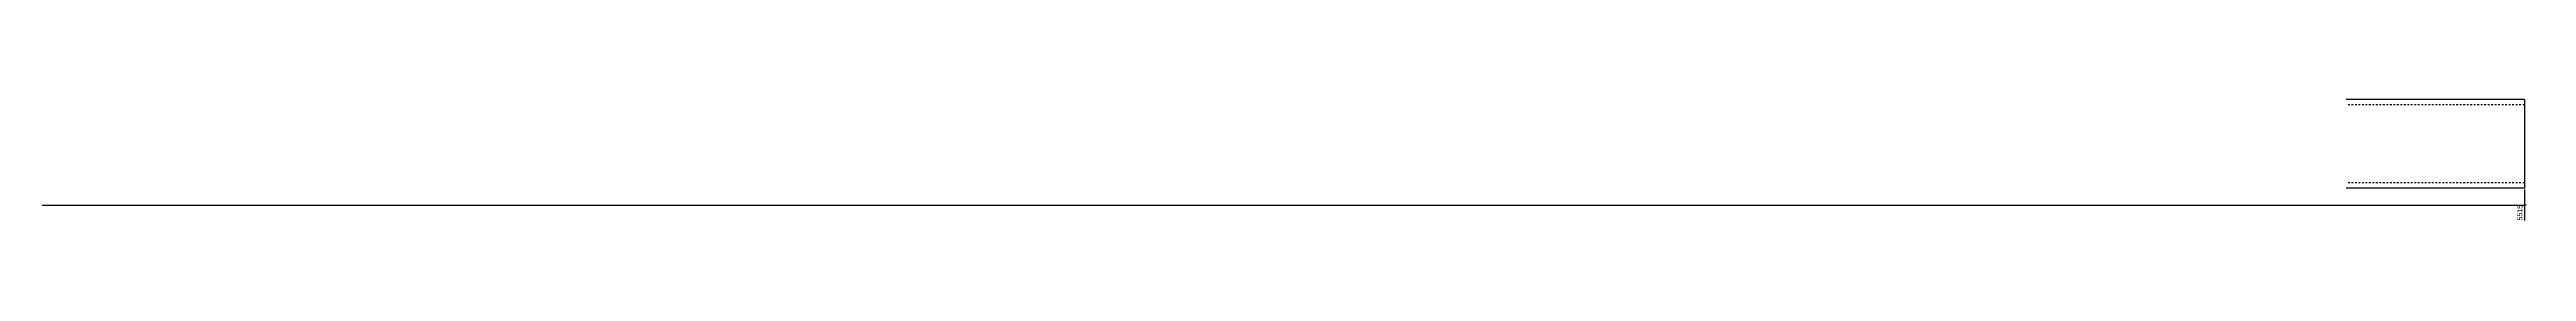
# Model space of a CAD drawing. Header units: millimetres. Extents: x 3 to 16592, y 3 to 152.
# Drawn here: x 2782 to 5562, y 3 to 141 of the extents above; entities that cross this region are included whole.
import ezdxf

# ---------------------------------------------------------------- set-up
doc = ezdxf.new("R2010")
doc.units = ezdxf.units.MM
doc.linetypes.add('DXK_LINE_DOT2', pattern=[3.9198, 1.9599, -1.9599])
doc.layers.add('MÅLSÆTNING', color=7, linetype='Continuous')
doc.layers.add('STÅL', color=7, linetype='Continuous')
doc.styles.add('Arial Narrow', font='ARIALN.TTF', dxfattribs={"height": 0.2})

msp = doc.modelspace()

# ---------------------------------------------------------------- linework, layer by layer
at = {"layer": 'MÅLSÆTNING', "color": 7, "linetype": 'Continuous'}
for p, q in [((5559.3, 39.2), (5559.3, 4.5)), ((129.3, 21.7), (5559.3, 21.7)), ((5557.1, 20.8), (5561.6, 22.6))]:
    msp.add_line(p, q, dxfattribs=at)
at = {"layer": 'STÅL', "color": 2, "linetype": 'Continuous'}
for p, q in [((5559.3, 140.7), (5359.3, 140.7)), ((5559.3, 140.7), (5559.3, 40.7)), ((5559.3, 40.7), (5359.3, 40.7))]:
    msp.add_line(p, q, dxfattribs=at)
at = {"layer": 'STÅL', "color": 7, "linetype": 'DXK_LINE_DOT2'}
for p, q in [((5559.3, 134.7), (5359.3, 134.7)), ((5559.3, 46.7), (5359.3, 46.7)), ((5559.3, 46.7), (5559.3, 47.1))]:
    msp.add_line(p, q, dxfattribs=at)

# ---------------------------------------------------------------- next in the draw order: wipeouts: each hides what was drawn before it
at = {"color": 0, "linetype": 'Continuous'}
msp.add_wipeout([(5558.1, 20.3), (5549.7, 20.3), (5549.7, 3.3), (5558.1, 3.3)], dxfattribs=at).dxf.layer = 'MÅLSÆTNING'

# ---------------------------------------------------------------- next in the draw order: texts
at = {"layer": 'MÅLSÆTNING', "color": 3, "linetype": 'Continuous', "style": 'Arial Narrow'}
msp.add_text('5515', height=5.73, rotation=90.0002, dxfattribs=at).set_placement((5556.9, 4.5))

doc.saveas('drawing.dxf')
